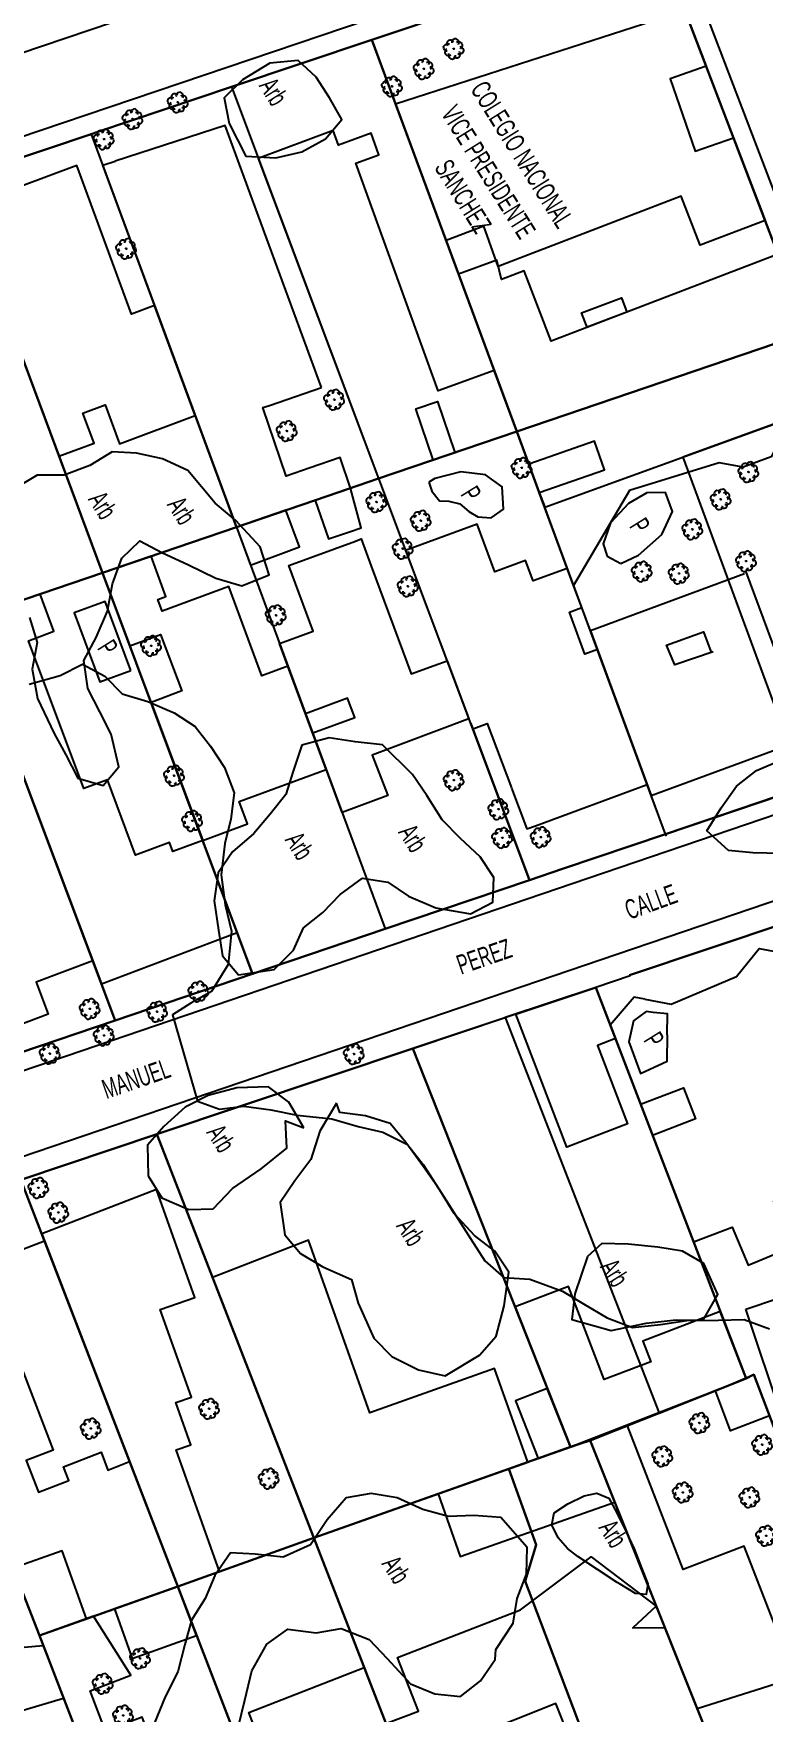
# Model space of a CAD drawing. Header units: millimetres. Extents: x 438774 to 440085, y 7202522 to 7203572.
# Drawn here: x 439356.5 to 439431.5, y 7202698.5 to 7202871.3 of the extents above; entities that cross this region are included whole.
import ezdxf

# ---------------------------------------------------------------- set-up
doc = ezdxf.new("R2010")
doc.units = ezdxf.units.MM
doc.linetypes.add('00', pattern=[10, 0, -10])
for name, color, linetype in [('0505', 1, 'Continuous'), ('0611', 30, 'Continuous'), ('0612', 7, 'Continuous'), ('0703', 6, 'Continuous'), ('0705', 242, 'Continuous'), ('0707', 7, 'Continuous'), ('0801', 10, 'Continuous'), ('0803', 160, 'Continuous'), ('0804', 170, 'Continuous'), ('0811', 10, 'Continuous'), ('0812', 7, 'Continuous'), ('0835', 7, 'Continuous'), ('1005', 3, 'Continuous'), ('1006', 3, 'Continuous'), ('1007', 3, 'Continuous')]:
    doc.layers.add(name, color=color, linetype=linetype)
doc.styles.add('02', font='swissc.ttf')

# ---------------------------------------------------------------- blocks, each defined once
blk = doc.blocks.new('09')
for p, q in [((-0.04, 0.01), (0.04, 0.01)), ((-0.02, 0.03), (0.02, 0.03)), ((0, 0.05), (0, 0.05)), ((-0.04, -0.01), (0.04, -0.01)), ((-0.02, -0.03), (0.02, -0.03))]:
    blk.add_line(p, q)
for points in [[(-0.61, 0.39), (-0.76, 0.34), (-0.88, 0.27), (-0.97, 0.13), (-1, 0), (-0.96, -0.15), (-0.88, -0.26), (-0.83, -0.31), (-0.73, -0.36), (-0.58, -0.38)], [(-0.12, 0.67), (-0.2, 0.77), (-0.32, 0.84), (-0.46, 0.87), (-0.62, 0.83), (-0.74, 0.77), (-0.81, 0.63), (-0.83, 0.49), (-0.83, 0.42), (-0.79, 0.32), (-0.69, 0.22), (-0.62, 0.16)], [(-0.41, 0.6), (-0.39, 0.72), (-0.35, 0.82), (-0.3, 0.88), (-0.18, 0.96), (-0.03, 1), (0.1, 0.96), (0.24, 0.87), (0.31, 0.75), (0.36, 0.62), (0.37, 0.55)], [(0.11, 0.66), (0.19, 0.71), (0.31, 0.78), (0.42, 0.81), (0.49, 0.81), (0.63, 0.78), (0.76, 0.7), (0.82, 0.58), (0.84, 0.41), (0.81, 0.28), (0.75, 0.16), (0.69, 0.06)], [(0.67, -0.42), (0.8, -0.38), (0.91, -0.29), (0.99, -0.14), (1.01, -0.01), (0.95, 0.14), (0.86, 0.24), (0.8, 0.29), (0.7, 0.32), (0.56, 0.34)], [(-0.14, -0.69), (-0.19, -0.75), (-0.3, -0.83), (-0.4, -0.87), (-0.48, -0.87), (-0.61, -0.83), (-0.74, -0.75), (-0.8, -0.63), (-0.83, -0.47), (-0.79, -0.33), (-0.7, -0.18), (-0.64, -0.12)], [(-0.38, -0.63), (-0.34, -0.76), (-0.26, -0.88), (-0.13, -0.97), (0.01, -1.01), (0.15, -0.97), (0.27, -0.88), (0.32, -0.83), (0.36, -0.73), (0.38, -0.57)], [(0.15, -0.7), (0.32, -0.83), (0.46, -0.87), (0.62, -0.85), (0.74, -0.79), (0.83, -0.66), (0.86, -0.52), (0.86, -0.45), (0.83, -0.34), (0.74, -0.24), (0.67, -0.18)]]:
    blk.add_lwpolyline(points)
blk.add_lwpolyline([(0, -0.05), (-0.05, 0), (0, 0.05), (0.05, 0)], close=True)

msp = doc.modelspace()

# ---------------------------------------------------------------- linework, layer by layer
at = {"layer": '0505', "linetype": 'Continuous', "flags": 128}
for points, elevation in [([(439432.91, 7202848.79), (439421.46, 7202878.78)], 85), ([(439356.01, 7202804.33), (439359.21, 7202805.21), (439361.48, 7202806.38), (439363.79, 7202805.14), (439365.58, 7202803.35), (439368.21, 7202802.53), (439370.92, 7202801.39), (439373.09, 7202799.96), (439374.67, 7202797.95), (439376.08, 7202795.75), (439377.08, 7202793.16), (439376.76, 7202790.44), (439376.13, 7202787.93), (439375.75, 7202784.72), (439376.17, 7202781.62), (439376.83, 7202778.92), (439376.46, 7202775.47), (439374.74, 7202772.7), (439372.64, 7202771.5), (439370.74, 7202770.3), (439373.33, 7202761.43), (439375.58, 7202760.61), (439378.07, 7202760.92), (439380.87, 7202760.52), (439383.58, 7202759.99), (439387.12, 7202759.59), (439389.84, 7202758.81), (439392.38, 7202758.22), (439394.9, 7202756.96), (439396.51, 7202754.89), (439398.12, 7202752.39), (439399.64, 7202750.03), (439401.38, 7202747.3), (439402.84, 7202744.99), (439404.82, 7202743.29), (439407.49, 7202743.09), (439410.85, 7202741.87), (439413.01, 7202740.57), (439415.44, 7202739.13), (439418.02, 7202738.12), (439420.92, 7202738.45), (439423.61, 7202738.85), (439426.87, 7202738.89), (439429.51, 7202738.94), (439432.12, 7202737.99)], 90)]:
    msp.add_lwpolyline(points, dxfattribs=dict(at, elevation=elevation))
at = {"layer": '0611', "linetype": 'Continuous', "flags": 128}
for points in [[(439357.37, 7202870.02), (439417.59, 7202890.43), (439418.11, 7202891.18), (439418.15, 7202892.2), (439417.83, 7202893.48), (439397.96, 7202944.73)], [(439361.86, 7202862.92), (439419.75, 7202882.52), (439420.9, 7202882.61), (439421.63, 7202882.38), (439422.08, 7202882.13), (439422.52, 7202881.33), (439453.42, 7202800.41), (439453.66, 7202799.08), (439453.36, 7202798.42), (439452.51, 7202797.65), (439411.82, 7202783.77)], [(439271.76, 7202843.51), (439272.18, 7202842.79), (439273.36, 7202842.04), (439274.53, 7202842.21), (439276.01, 7202842.46), (439357.37, 7202870.02)], [(439411.82, 7202783.77), (439309.36, 7202748.83), (439307.75, 7202748.52), (439306.63, 7202748.67), (439305.76, 7202749.55), (439305.23, 7202750.63), (439275.31, 7202830.9), (439275.4, 7202832.39), (439275.83, 7202833.12), (439276.41, 7202833.79), (439277.36, 7202834.32), (439361.86, 7202862.92)], [(439467.16, 7202696.13), (439488.87, 7202703.56), (439489.35, 7202704.28), (439489.38, 7202705.23), (439489.21, 7202706.98), (439458.23, 7202787.89), (439457.6, 7202788.91), (439456.73, 7202789.61), (439455.74, 7202789.73), (439454.1, 7202789.34), (439416.41, 7202776.5)], [(439416.41, 7202776.5), (439311.61, 7202740.8)]]:
    msp.add_lwpolyline(points, dxfattribs=at)
at = {"layer": '0703', "linetype": 'Continuous', "flags": 128}
for points in [[(439410.84, 7202785.32), (439421.43, 7202788.9), (439435.7, 7202793.74), (439448.08, 7202797.94), (439450.56, 7202802.61), (439438.89, 7202833.14), (439436.07, 7202840.53), (439421.46, 7202878.78), (439419.2, 7202880.02), (439391.24, 7202870.62), (439376.81, 7202865.78), (439362.98, 7202861.14)], [(439362.98, 7202861.14), (439362.38, 7202860.93), (439348.47, 7202856.25)], [(439417.74, 7202774.4), (439434.01, 7202779.85), (439453.95, 7202787.16), (439456.81, 7202785.55), (439465.52, 7202762.77), (439468.82, 7202754.16), (439471.75, 7202746.73), (439474.94, 7202738.19), (439479.21, 7202727.01), (439487.01, 7202706.64), (439486.01, 7202704.29), (439470.86, 7202699.15), (439466.24, 7202697.58)], [(439355.04, 7202766.39), (439364.87, 7202769.73), (439378.97, 7202774.51), (439392.61, 7202779.14), (439407.45, 7202784.16), (439410.84, 7202785.32)], [(439417.79, 7202774.32), (439414.25, 7202773.13), (439395.46, 7202766.84), (439369.14, 7202758.02), (439355.16, 7202753.34), (439340.93, 7202748.57), (439314.42, 7202739.69), (439313.45, 7202737.28), (439317.79, 7202725.71), (439322.66, 7202712.69), (439327.13, 7202700.75), (439334.72, 7202680.48), (439339.4, 7202667.98), (439343.31, 7202657.52), (439346.15, 7202656.85), (439372.69, 7202665.86), (439387, 7202670.71), (439401.18, 7202675.52), (439418.58, 7202681.42), (439430.1, 7202685.33), (439441.24, 7202689.1)]]:
    msp.add_lwpolyline(points, dxfattribs=at)
at = {"layer": '0705', "linetype": 'Continuous', "flags": 128}
for points in [[(439406.13, 7202830.32), (439436.07, 7202840.53), (439421.46, 7202878.78), (439419.2, 7202880.02), (439391.24, 7202870.62)], [(439376.81, 7202865.78), (439391.93, 7202825.48), (439406.13, 7202830.32), (439391.24, 7202870.62)], [(439348.47, 7202856.25), (439362.38, 7202860.93), (439377.32, 7202820.49), (439363.56, 7202815.79)], [(439334.05, 7202851.41), (439348.47, 7202856.25), (439363.56, 7202815.79), (439349.32, 7202810.94)], [(439436.07, 7202840.53), (439406.13, 7202830.32), (439407.37, 7202826.96), (439408.45, 7202824.04), (439409.01, 7202822.54), (439434.46, 7202831.76), (439437.29, 7202832.73), (439438.89, 7202833.14)], [(439438.89, 7202833.14), (439437.29, 7202832.73), (439434.46, 7202831.76), (439423.22, 7202827.69), (439435.7, 7202793.74), (439448.08, 7202797.94), (439450.56, 7202802.61)], [(439423.22, 7202827.69), (439435.7, 7202793.74), (439421.43, 7202788.9), (439419.96, 7202792.88), (439413.71, 7202809.81), (439412.82, 7202812.21), (439409.01, 7202822.54)], [(439363.56, 7202815.79), (439377.32, 7202820.49), (439392.61, 7202779.14), (439378.97, 7202774.51)], [(439349.32, 7202810.94), (439363.56, 7202815.79), (439378.97, 7202774.51), (439364.87, 7202769.73)], [(439339.86, 7202807.71), (439349.32, 7202810.94), (439364.87, 7202769.73), (439355.04, 7202766.39)], [(439395.46, 7202766.84), (439404.95, 7202770.02), (439420.77, 7202729.31), (439413.67, 7202726.49), (439411.65, 7202725.84)], [(439369.14, 7202758.02), (439395.46, 7202766.84), (439411.65, 7202725.84), (439405.31, 7202723.58), (439385.27, 7202716.47)], [(439355.16, 7202753.34), (439369.14, 7202758.02), (439385.27, 7202716.47), (439371.29, 7202711.49)], [(439355.16, 7202753.34), (439371.29, 7202711.49), (439357.06, 7202706.44), (439355.42, 7202710.67), (439350.76, 7202722.8), (439346.01, 7202735.1), (439346.01, 7202735.1), (439340.93, 7202748.57), (439340.93, 7202748.57)], [(439413.67, 7202726.49), (439429.7, 7202732.87), (439430.5, 7202733.29), (439434.39, 7202723.09), (439446.64, 7202690.94), (439441.24, 7202689.1), (439430.1, 7202685.33)], [(439405.31, 7202723.58), (439411.65, 7202725.84), (439413.67, 7202726.49), (439430.1, 7202685.33), (439418.58, 7202681.42), (439406.99, 7202712.02), (439408.14, 7202715.77)], [(439385.27, 7202716.47), (439405.31, 7202723.58), (439408.14, 7202715.77), (439406.99, 7202712.02), (439418.58, 7202681.42), (439401.18, 7202675.52)], [(439371.29, 7202711.49), (439385.27, 7202716.47), (439401.18, 7202675.52), (439387, 7202670.71)], [(439357.06, 7202706.44), (439371.29, 7202711.49), (439387, 7202670.71), (439372.69, 7202665.86), (439368.07, 7202677.83), (439363.33, 7202690.16)], [(439327.13, 7202700.75), (439355.42, 7202710.67), (439357.06, 7202706.44), (439363.33, 7202690.16), (439334.72, 7202680.48)]]:
    msp.add_lwpolyline(points, close=True, dxfattribs=at)
for points in [[(439362.98, 7202861.14), (439376.81, 7202865.78), (439391.93, 7202825.48), (439386.63, 7202823.67)], [(439362.98, 7202861.14), (439362.38, 7202860.93), (439377.32, 7202820.49), (439386.63, 7202823.67)], [(439410.84, 7202785.32), (439421.43, 7202788.9), (439419.96, 7202792.88), (439413.71, 7202809.81), (439412.82, 7202812.21), (439409.01, 7202822.54), (439408.45, 7202824.04), (439407.37, 7202826.96), (439406.13, 7202830.32), (439391.93, 7202825.48), (439401.39, 7202800.29)], [(439386.63, 7202823.67), (439391.93, 7202825.48), (439401.39, 7202800.29)], [(439386.63, 7202823.67), (439377.32, 7202820.49), (439392.61, 7202779.14), (439407.45, 7202784.16), (439401.4, 7202800.29)], [(439401.4, 7202800.29), (439407.45, 7202784.16), (439410.84, 7202785.32)], [(439432.48, 7202751.05), (439433.09, 7202751.15), (439445.41, 7202755.66), (439442.37, 7202762.74), (439440.85, 7202762.11), (439434.01, 7202779.85), (439417.74, 7202774.4)], [(439417.79, 7202774.32), (439414.25, 7202773.13), (439429.7, 7202732.87), (439430.5, 7202733.29), (439434.39, 7202723.09), (439436.84, 7202724), (439442.29, 7202726.02), (439439.51, 7202734.37), (439435.6, 7202746.11)]]:
    msp.add_lwpolyline(points, dxfattribs=at)
at = {"layer": '0705'}
msp.add_lwpolyline([(439414.25, 7202773.13), (439404.95, 7202770.02), (439420.77, 7202729.31), (439429.7, 7202732.87)], close=True, dxfattribs=at)
at = {"layer": '0707', "linetype": 'Continuous', "flags": 128}
for points in [[(439362.98, 7202861.14), (439376.81, 7202865.78), (439391.24, 7202870.62), (439419.2, 7202880.02), (439421.46, 7202878.78), (439436.07, 7202840.53), (439450.56, 7202802.61), (439448.08, 7202797.94), (439421.43, 7202788.9), (439410.84, 7202785.32)], [(439421.52, 7202788.69), (439421.43, 7202788.9), (439406.13, 7202830.32), (439391.24, 7202870.62)], [(439376.81, 7202865.78), (439391.93, 7202825.48), (439401.39, 7202800.29)], [(439310.57, 7202751.31), (439308.02, 7202752.59), (439304.11, 7202762.89), (439300.82, 7202771.51), (439296.94, 7202781.7), (439293.11, 7202791.76), (439290.39, 7202798.93), (439285.3, 7202812.26), (439282.07, 7202820.74), (439278.18, 7202830.98), (439279.51, 7202833.09), (439306.01, 7202841.99), (439320.19, 7202846.76), (439334.05, 7202851.41), (439348.47, 7202856.25), (439362.38, 7202860.93), (439362.98, 7202861.14)], [(439362.38, 7202860.93), (439377.32, 7202820.49), (439392.61, 7202779.14)], [(439348.47, 7202856.25), (439363.56, 7202815.79), (439378.97, 7202774.51)], [(439334.05, 7202851.41), (439349.32, 7202810.94), (439364.87, 7202769.73)], [(439386.63, 7202823.67), (439391.93, 7202825.48), (439406.13, 7202830.32), (439436.07, 7202840.53)], [(439293.11, 7202791.76), (439321.32, 7202801.39), (439335.35, 7202806.17), (439349.32, 7202810.94), (439363.56, 7202815.79), (439377.32, 7202820.49), (439386.63, 7202823.67)], [(439401.4, 7202800.29), (439407.45, 7202784.16)], [(439410.84, 7202785.32), (439407.45, 7202784.16), (439392.61, 7202779.14), (439378.97, 7202774.51), (439364.87, 7202769.73), (439336.44, 7202760.09), (439310.57, 7202751.31)], [(439446.64, 7202690.94), (439434.39, 7202723.09), (439430.5, 7202733.29), (439429.7, 7202732.87), (439414.25, 7202773.13), (439395.46, 7202766.84), (439369.14, 7202758.02), (439355.16, 7202753.34), (439314.42, 7202739.69)], [(439395.46, 7202766.84), (439411.65, 7202725.84), (439413.67, 7202726.49), (439430.1, 7202685.33)], [(439369.14, 7202758.02), (439385.27, 7202716.47), (439401.18, 7202675.52)], [(439355.16, 7202753.34), (439371.29, 7202711.49), (439387, 7202670.71)], [(439317.79, 7202725.71), (439346.01, 7202735.1), (439350.76, 7202722.8), (439355.42, 7202710.67), (439357.06, 7202706.44), (439363.33, 7202690.16), (439368.07, 7202677.83), (439372.69, 7202665.86)], [(439429.7, 7202732.87), (439413.67, 7202726.49)], [(439357.06, 7202706.44), (439371.29, 7202711.49), (439385.27, 7202716.47), (439411.65, 7202725.84)]]:
    msp.add_lwpolyline(points, dxfattribs=at)
at = {"layer": '0801', "linetype": 'Continuous', "flags": 128}
for points in [[(439386.07, 7202834.85), (439376.16, 7202861.83), (439364.86, 7202858.15)], [(439386.63, 7202823.67), (439377.32, 7202820.49), (439363.57, 7202857.73), (439364.86, 7202858.15)], [(439380.73, 7202833.02), (439386.07, 7202834.85)], [(439384.81, 7202826.56), (439382.44, 7202825.75), (439380.04, 7202832.79), (439380.73, 7202833.02)], [(439386.63, 7202823.67), (439389.05, 7202824.49), (439387.99, 7202827.64), (439384.81, 7202826.56)], [(439386.63, 7202823.67), (439385.41, 7202823.24), (439386.77, 7202819.27), (439388.95, 7202820)], [(439389.05, 7202824.49), (439386.63, 7202823.67)], [(439388.95, 7202820), (439390.15, 7202820.42), (439389.05, 7202824.49)], [(439419.55, 7202794.01), (439414.42, 7202807.88), (439413.14, 7202807.41), (439411.55, 7202811.74), (439412.82, 7202812.21), (439411.33, 7202816.24), (439407.82, 7202814.95), (439407.05, 7202817.06), (439403.87, 7202815.89), (439402.05, 7202820.8), (439394.71, 7202818.09), (439401.39, 7202800.29)], [(439401.12, 7202800.73), (439391.26, 7202797.03), (439392.89, 7202792.87), (439388.18, 7202791.13), (439385.16, 7202799.31), (439389.48, 7202800.9), (439388.75, 7202802.88), (439384.42, 7202801.28), (439381.76, 7202808.51), (439385.21, 7202809.78), (439382.72, 7202816.54), (439389.55, 7202819.06)], [(439389.55, 7202819.06), (439390.14, 7202819.28), (439391.18, 7202816.47)], [(439391.18, 7202816.47), (439395.28, 7202805.38), (439397.64, 7202806.25)], [(439413.71, 7202809.81), (439419.96, 7202792.88), (439436.04, 7202798.82), (439429.73, 7202815.89)], [(439429.54, 7202815.67), (439413.71, 7202809.81)], [(439426.34, 7202807.66), (439422.38, 7202806.32), (439421.52, 7202808.36), (439425.33, 7202809.71), (439426.07, 7202807.7)], [(439397.64, 7202806.25), (439398.97, 7202806.74), (439401.22, 7202800.76), (439401.12, 7202800.73)], [(439401.4, 7202800.29), (439401.6, 7202799.73), (439401.61, 7202799.72)], [(439401.72, 7202799.77), (439403.1, 7202800.29), (439405.59, 7202793.65)], [(439408.05, 7202789.76), (439419.55, 7202794.01)], [(439405.6, 7202793.63), (439407.16, 7202789.43), (439408.05, 7202789.76)], [(439419.31, 7202771.91), (439422.01, 7202771.4), (439428.74, 7202774.24), (439431.07, 7202777.12), (439435.13, 7202776.37), (439437.94, 7202769.38), (439434.78, 7202768.17), (439434.19, 7202766.28), (439434.85, 7202764.57), (439439.22, 7202766.17), (439440.85, 7202762.11), (439442.37, 7202762.74), (439444.05, 7202758.83), (439440.28, 7202757.25), (439441.39, 7202754.61), (439433.09, 7202751.15), (439434.42, 7202747.97)], [(439419.31, 7202771.91), (439418.22, 7202772.11), (439415.74, 7202769.23), (439418.87, 7202761.1), (439423.27, 7202762.79), (439424.51, 7202759.59), (439420.1, 7202757.9), (439424.31, 7202746.94), (439428.28, 7202748.47), (439429.93, 7202744.53), (439434.97, 7202746.65), (439434.42, 7202747.97)], [(439355.16, 7202753.34), (439357.59, 7202747.03), (439353.86, 7202745.59)], [(439351.38, 7202743.92), (439358.48, 7202725.5), (439355.71, 7202724.44), (439356.96, 7202721.2), (439360.08, 7202722.39), (439359.53, 7202723.8), (439363.4, 7202725.3), (439364.1, 7202723.46), (439366.34, 7202724.33), (439371.29, 7202711.49), (439361.9, 7202708.16), (439359.41, 7202715.16), (439354.38, 7202713.37)]]:
    msp.add_lwpolyline(points, dxfattribs=at)
for points in [[(439379.56, 7202858.42), (439391.93, 7202825.48), (439397.55, 7202827.4), (439395.76, 7202832.66), (439397.99, 7202833.42), (439399.78, 7202828.16), (439406.13, 7202830.32), (439403.81, 7202836.6), (439398.05, 7202834.52), (439389.61, 7202857.94), (439391.97, 7202858.79), (439391.16, 7202861.03), (439387.8, 7202859.81), (439387.26, 7202861.31), (439379.56, 7202858.42)], [(439349.51, 7202853.45), (439359.08, 7202827.79), (439362.69, 7202829.14), (439361.53, 7202832.23), (439363.81, 7202833.08), (439365.31, 7202829.07), (439373.08, 7202831.98), (439368.9, 7202843.3), (439366.53, 7202842.42), (439360.91, 7202857.7), (439349.51, 7202853.45)], [(439406.13, 7202830.32), (439434.77, 7202840.09), (439437.29, 7202832.73), (439434.46, 7202831.76), (439432.27, 7202827.72), (439429.41, 7202826.66), (439426.94, 7202827.11), (439417.73, 7202824.25), (439411.98, 7202814.49), (439408.45, 7202824.04), (439415.14, 7202826.39), (439414.12, 7202829.33), (439407.37, 7202826.96), (439406.13, 7202830.32)], [(439377.32, 7202820.49), (439378.77, 7202816.59), (439383.8, 7202818.45), (439382.39, 7202822.22), (439377.32, 7202820.49)], [(439386.54, 7202795.55), (439382.61, 7202806.19), (439379.92, 7202805.19), (439376.53, 7202814.37), (439369.69, 7202811.84), (439369.25, 7202813.04), (439370.08, 7202813.34), (439368.55, 7202817.49), (439363.56, 7202815.79), (439366.37, 7202808.27), (439369.53, 7202809.44), (439371.7, 7202803.64), (439368.54, 7202802.45), (439373.85, 7202788.24), (439378.47, 7202789.96), (439377.61, 7202792.25), (439386.54, 7202795.55)], [(439349.32, 7202810.94), (439363.44, 7202773.5), (439377.38, 7202778.76), (439373.85, 7202788.24), (439370.79, 7202787.11), (439370.44, 7202788.05), (439366.96, 7202786.75), (439364.07, 7202794.5), (439361.63, 7202793.58), (439355.95, 7202808.78), (439358.56, 7202809.77), (439357.13, 7202813.6), (439349.32, 7202810.94)], [(439351.84, 7202804.26), (439362.56, 7202775.86), (439356.73, 7202773.65), (439357.96, 7202770.36), (439344.73, 7202765.37), (439341.01, 7202775.25), (439353.39, 7202779.92), (439351.23, 7202785.66), (439345.64, 7202783.54), (439341.65, 7202794.39), (439344.39, 7202795.39), (439342.54, 7202800.43), (439351.98, 7202803.89), (439351.84, 7202804.26)], [(439414.25, 7202773.13), (439416.27, 7202767.86), (439414.43, 7202767.16), (439417.53, 7202759.09), (439411.28, 7202756.7), (439406.03, 7202770.38), (439414.25, 7202773.13)], [(439357.31, 7202747.77), (439371.29, 7202711.49), (439375.57, 7202713.01), (439371.13, 7202725.54), (439372.62, 7202726.07), (439371.09, 7202730.4), (439372.69, 7202730.96), (439369.49, 7202739.97), (439373.04, 7202741.23), (439369.1, 7202752.33), (439357.31, 7202747.77)], [(439374.87, 7202743.27), (439385.27, 7202716.47), (439407.27, 7202724.28), (439403.84, 7202733.91), (439391.04, 7202729.36), (439384.74, 7202747.1), (439374.87, 7202743.27)], [(439429.7, 7202732.87), (439427.05, 7202739.78), (439419.1, 7202736.73), (439419.91, 7202734.61), (439415.12, 7202732.77), (439411.44, 7202742.36), (439405.96, 7202740.24), (439411.65, 7202725.84), (439429.7, 7202732.87)], [(439411.65, 7202725.84), (439409.27, 7202731.87), (439406.02, 7202730.58), (439408.35, 7202724.66), (439411.65, 7202725.84)], [(439430.5, 7202733.29), (439432.12, 7202729.03), (439428.12, 7202727.51), (439426.56, 7202731.62), (439430.5, 7202733.29)], [(439413.67, 7202726.49), (439398.05, 7202721.01), (439400.31, 7202714.56), (439416.2, 7202720.15), (439413.67, 7202726.49)], [(439413.67, 7202726.49), (439424.67, 7202698.93), (439434.75, 7202702.13), (439429.51, 7202715.64), (439423.25, 7202713.22), (439417.51, 7202728.02), (439413.67, 7202726.49)], [(439421.34, 7202707.27), (439426.65, 7202693.95), (439422.84, 7202692.43), (439423.49, 7202690.81), (439417.82, 7202688.54), (439417.17, 7202690.17), (439414.31, 7202689.02), (439410.14, 7202699.45), (439401.56, 7202696.02), (439405.58, 7202685.96), (439408.97, 7202687.32), (439412.19, 7202679.26), (439401.18, 7202675.52), (439392.69, 7202697.37), (439396.03, 7202698.66), (439393.89, 7202704.17), (439406.53, 7202709.08), (439413.78, 7202714.53), (439420.46, 7202709.47), (439418.05, 7202707.22), (439421.34, 7202707.27)], [(439371.29, 7202711.49), (439364.78, 7202709.18), (439366.59, 7202704.07), (439373.23, 7202706.43), (439371.29, 7202711.49)], [(439359.55, 7202699.97), (439349.02, 7202696.82), (439349.27, 7202695.97), (439342.65, 7202693.99), (439343.55, 7202690.97), (439348.11, 7202692.33), (439350.11, 7202685.69), (439344.61, 7202683.83), (439343.87, 7202686.01), (439336.81, 7202684.51), (439334.25, 7202697.67), (439332.63, 7202697.37), (439331.7, 7202702.35), (439352.54, 7202709.65), (439353.93, 7202705.1), (439357.46, 7202705.4), (439359.55, 7202699.97)], [(439357.06, 7202706.44), (439372.69, 7202665.86), (439387, 7202670.71), (439384.02, 7202678.45), (439379.71, 7202676.79), (439373.72, 7202692.36), (439370.32, 7202691.05), (439367.63, 7202698.04), (439363.87, 7202696.6), (439362.28, 7202700.73), (439366.48, 7202702.34), (439362.62, 7202708.42), (439357.06, 7202706.44)], [(439390.46, 7202703.14), (439400.17, 7202678.11), (439393.16, 7202675.38), (439391.3, 7202680.2), (439384.38, 7202677.51), (439379.95, 7202689.02), (439381.96, 7202689.79), (439378.59, 7202698.53), (439390.46, 7202703.14)]]:
    msp.add_lwpolyline(points, close=True, dxfattribs=at)
at = {"layer": '0801', "linetype": '00', "flags": 128}
for points in [[(439426.07, 7202807.7), (439429.54, 7202815.67)], [(439429.73, 7202815.89), (439426.34, 7202807.66)]]:
    msp.add_lwpolyline(points, dxfattribs=at)
at = {"layer": '0803', "linetype": 'Continuous', "flags": 128}
for points in [[(439397.09, 7202825.11), (439397.42, 7202824.19), (439398.19, 7202823.18), (439399.16, 7202823.16), (439400.28, 7202822.9), (439401.21, 7202822.1), (439402.12, 7202821.54), (439403.5, 7202821.45), (439404.78, 7202822.35), (439404.63, 7202824.63), (439402.93, 7202825.86), (439400.38, 7202826.18), (439397.7, 7202825.5), (439397.09, 7202825.11)], [(439416.83, 7202816.76), (439418.66, 7202817.59), (439421.05, 7202819.73), (439422.13, 7202822.11), (439421.44, 7202824.06), (439419.51, 7202824.03), (439417.62, 7202822.91), (439415.77, 7202820.92), (439415.03, 7202818.76), (439415.42, 7202817.49), (439416.83, 7202816.76)], [(439366.45, 7202805.75), (439363.81, 7202812.85), (439360.63, 7202811.66), (439363.28, 7202804.57), (439366.45, 7202805.75)]]:
    msp.add_lwpolyline(points, close=True, dxfattribs=at)
for points in [[(439420.16, 7202770.56), (439419.43, 7202770.64), (439418.15, 7202769.68), (439417.67, 7202767.51), (439418.86, 7202764.26), (439421.61, 7202765.52), (439421.62, 7202768.24)], [(439421.61, 7202768.25), (439421.63, 7202770.42), (439420.16, 7202770.56)]]:
    msp.add_lwpolyline(points, dxfattribs=at)
at = {"layer": '0811', "linetype": 'Continuous', "flags": 128}
for points in [[(439393.67, 7202864.03), (439423.41, 7202873.65), (439425.61, 7202867.91), (439421.92, 7202866.63), (439424.48, 7202859.17), (439428.43, 7202860.54), (439431.66, 7202852.05), (439425, 7202849.49), (439423.04, 7202854.55), (439404.24, 7202847.31), (439402.74, 7202851.45), (439398.88, 7202849.97), (439393.67, 7202864.03)], [(439400.15, 7202846.51), (439406.13, 7202830.32), (439436.07, 7202840.53), (439433, 7202848.56), (439409.66, 7202839.64), (439406.9, 7202846.86), (439404.57, 7202845.97), (439404.09, 7202847.97), (439400.15, 7202846.51)], [(439417.46, 7202842.62), (439413.37, 7202841.07), (439412.8, 7202842.54), (439416.9, 7202844.1), (439417.46, 7202842.62)]]:
    msp.add_lwpolyline(points, close=True, dxfattribs=at)
at = {"layer": '0835', "linetype": 'Continuous', "flags": 128}
msp.add_lwpolyline([(439429.67, 7202740), (439436, 7202742.13), (439439.78, 7202730.87), (439433.45, 7202728.74), (439429.67, 7202740)], close=True, dxfattribs=at)
at = {"layer": '1005'}
for points in [[(439380.77, 7202868.23), (439377.95, 7202866.51), (439376.06, 7202864.65), (439376.56, 7202862.02), (439378.29, 7202858.67), (439381.37, 7202858.5), (439384.03, 7202859.12), (439386.49, 7202860.43), (439388.15, 7202862.43), (439386.87, 7202864.68), (439385.5, 7202866.8), (439383.65, 7202868.5)], [(439384.03, 7202798.06), (439383.14, 7202795.38), (439382.41, 7202792.96), (439380.78, 7202790.94), (439379.11, 7202788.95), (439376.91, 7202787.06), (439375.44, 7202784.93), (439375.03, 7202782.02), (439375.48, 7202779.03), (439375.9, 7202776.36), (439377.54, 7202774.41), (439381.19, 7202774.96), (439383.19, 7202776.95), (439384.21, 7202779.24), (439386.2, 7202780.83), (439387.97, 7202782.69), (439390.27, 7202784.35), (439392.88, 7202783.94), (439395.02, 7202782.52), (439397.83, 7202781.31), (439401.37, 7202780.71), (439403.68, 7202781.89), (439403.79, 7202784.42), (439402.38, 7202786.55), (439400.34, 7202788.46), (439398.48, 7202790.36), (439396.89, 7202792.86), (439395.43, 7202795.05), (439392.33, 7202798.08), (439389.51, 7202798.4), (439386.85, 7202798.81)], [(439384.25, 7202758.66), (439382.7, 7202761.31), (439380.61, 7202762.9), (439377.35, 7202762.79), (439374.4, 7202762), (439372.04, 7202760.8), (439369.86, 7202758.81), (439368.19, 7202756.89), (439368.24, 7202753.73), (439369.65, 7202751.49), (439372.43, 7202750.27), (439374.94, 7202750.33), (439376.91, 7202752.45), (439379.86, 7202754.47), (439382.51, 7202756.6), (439382.36, 7202759.38)], [(439387.59, 7202761.2), (439385.89, 7202758.35), (439384.96, 7202755.41), (439383.33, 7202753.23), (439381.8, 7202750.98), (439382.3, 7202747.68), (439383.89, 7202745.73), (439386.19, 7202744.36), (439389.15, 7202743.07), (439389.83, 7202740.63), (439391.45, 7202737.02), (439393.31, 7202735.16), (439396.04, 7202733.78), (439398.79, 7202733.15), (439402.3, 7202735.29), (439404.02, 7202737.23), (439404.84, 7202740.35), (439405.32, 7202743.81), (439403.89, 7202745.99), (439401.78, 7202747.58), (439399.71, 7202749.86), (439398.24, 7202752.26), (439396.55, 7202754.66), (439394.73, 7202757.16), (439393.11, 7202759.13), (439390.58, 7202759.9), (439387.94, 7202760.26)], [(439413.4, 7202745.45), (439412.1, 7202741.61), (439411.8, 7202738.96), (439415.83, 7202737.82), (439419.43, 7202738.59), (439422.53, 7202738.91), (439425.3, 7202738.9), (439426.8, 7202741.53), (439425.37, 7202744.71), (439423.17, 7202745.97), (439420.62, 7202746.39), (439417.58, 7202746.69), (439414.88, 7202746.77)], [(439412.42, 7202714.58), (439411.35, 7202715.38), (439410.4, 7202716.49), (439409.74, 7202717.84), (439409.99, 7202719.05), (439411.37, 7202720), (439413.05, 7202720.8), (439414.38, 7202721.08), (439415.61, 7202720.57), (439416.41, 7202719.07), (439417.33, 7202717.24), (439418.21, 7202715.37), (439418.95, 7202713.39), (439419.6, 7202711.76), (439419.44, 7202710.66), (439418.35, 7202710.75), (439416.77, 7202711.71), (439416.46, 7202711.9)]]:
    msp.add_lwpolyline(points, close=True, dxfattribs=at)
for points in [[(439356.04, 7202811.2), (439356.85, 7202808.62), (439356.33, 7202805.89), (439356.87, 7202802.86), (439358.57, 7202799.26), (439359.8, 7202797.07), (439361.03, 7202794.67), (439363.62, 7202793.91), (439365.23, 7202795.84), (439364.45, 7202799.18), (439363.27, 7202801.48), (439362.04, 7202803.88), (439361.62, 7202806.76), (439362.89, 7202809.13), (439364.05, 7202811.85), (439364.57, 7202814.64), (439365.53, 7202817.3), (439367.4, 7202819.08), (439369.73, 7202817.84), (439372.33, 7202816.63), (439375.2, 7202815.25), (439377.86, 7202814.44), (439380.7, 7202815.59), (439379.77, 7202818.47), (439377.26, 7202821.16), (439375.12, 7202822.97), (439372.34, 7202826.31), (439369.72, 7202827.52), (439367.04, 7202828.1), (439364.53, 7202828.22), (439362.24, 7202826.84), (439359.6, 7202825.84), (439356.83, 7202825.82), (439354.45, 7202824.38)], [(439433.27, 7202786.91), (439430.4, 7202786.99), (439427.9, 7202787.2), (439425.67, 7202789.23), (439427.13, 7202791.62), (439428.74, 7202793.84), (439430.78, 7202795.43), (439433.58, 7202796.65)], [(439377.49, 7202696.97), (439378.18, 7202699.77), (439378.89, 7202702.79), (439380.43, 7202705.53), (439382.59, 7202707.08), (439385.53, 7202706.72), (439388.09, 7202707.17), (439390.95, 7202706.02), (439392.81, 7202704.07), (439395.21, 7202701.46), (439397.7, 7202700.42), (439400.34, 7202700.17), (439402.41, 7202701.77), (439403.91, 7202703.96), (439403.97, 7202705), (439405.75, 7202707.72), (439406.17, 7202710.24), (439407.14, 7202712.75), (439407.2, 7202715.48), (439404.49, 7202718.57), (439401.71, 7202718.79), (439399.11, 7202718.69), (439396.47, 7202719.4), (439393.84, 7202720.61), (439391.16, 7202721.05), (439388.61, 7202720.59), (439386.65, 7202718.34), (439384.95, 7202715.76), (439382.13, 7202714.49), (439379.24, 7202714.82), (439376.7, 7202714.94), (439375.1, 7202712.61), (439374.1, 7202710.26), (439372.7, 7202708), (439372.01, 7202705.52), (439371.28, 7202702.69), (439370.01, 7202700.14), (439368.9, 7202697.45)]]:
    msp.add_lwpolyline(points, dxfattribs=at)

# ---------------------------------------------------------------- block references
at = {"layer": '1007', "rotation": 302}
for p in [(439399.65, 7202869.71), (439396.58, 7202867.64), (439393.31, 7202865.84), (439371.3, 7202864.2), (439366.65, 7202862.48), (439363.7, 7202860.41), (439365.99, 7202849.14), (439387.38, 7202833.61), (439382.5, 7202830.38), (439406.64, 7202826.59), (439429.95, 7202826.16), (439391.71, 7202823.08), (439427.1, 7202823.35), (439396.27, 7202821.15), (439424.19, 7202820.27), (439394.41, 7202818.28), (439429.7, 7202816.98), (439419, 7202815.93), (439422.81, 7202815.71), (439394.94, 7202814.4), (439381.38, 7202811.42), (439368.56, 7202808.28), (439370.91, 7202794.92), (439399.66, 7202794.45), (439404.25, 7202791.46), (439372.78, 7202790.26), (439404.65, 7202788.52), (439408.61, 7202788.58), (439373.42, 7202772.7), (439362.25, 7202770.92), (439369.16, 7202770.63), (439363.7, 7202768.18), (439358.14, 7202766.31), (439389.4, 7202766.27), (439356.96, 7202752.5), (439359.02, 7202749.96), (439374.51, 7202729.77), (439362.35, 7202727.73), (439424.91, 7202728.3), (439431.37, 7202726.07), (439421.1, 7202724.88), (439380.66, 7202722.59), (439423.21, 7202721.16), (439430.07, 7202720.65), (439431.77, 7202716.7), (439367.41, 7202704.09), (439363.59, 7202701.48), (439365.67, 7202698.2)]:
    msp.add_blockref('09', p, dxfattribs=at)

# ---------------------------------------------------------------- texts
at = {"layer": '0612', "style": '02', "width": 0.75}
for s, rotation, p in [('CALLE', 20, (439417.71, 7202780.07)), ('PEREZ', 19, (439400.4, 7202774.43)), ('MANUEL', 19, (439363.95, 7202761.62))]:
    msp.add_text(s, height=2, rotation=rotation, dxfattribs=at).set_placement(p)
at = {"layer": '0804', "style": '02', "width": 0.75}
for p in [(439400.3, 7202823.87), (439417.65, 7202820.59), (439362.95, 7202808.05), (439419.11, 7202767.7)]:
    msp.add_text('P', height=2, rotation=302, dxfattribs=at).set_placement(p)
at = {"layer": '0812', "style": '02', "width": 0.75}
for s, p in [('COLEGIO NACIONAL', (439401.31, 7202865.56)), ('VICE PRESIDENTE', (439398.29, 7202863.07)), ('SANCHEZ', (439397.61, 7202857.48))]:
    msp.add_text(s, height=2, rotation=302, dxfattribs=at).set_placement(p)
at = {"layer": '1006', "style": '02', "width": 0.75}
for p in [(439379.58, 7202865.91), (439362.02, 7202823.35), (439370.13, 7202822.8), (439382.25, 7202788.3), (439393.9, 7202789.09), (439374.18, 7202758.2), (439393.69, 7202748.57), (439414.64, 7202744.37), (439414.49, 7202717.53), (439392.19, 7202713.82)]:
    msp.add_text('Arb', height=2, rotation=302, dxfattribs=at).set_placement(p)

doc.saveas('drawing.dxf')
